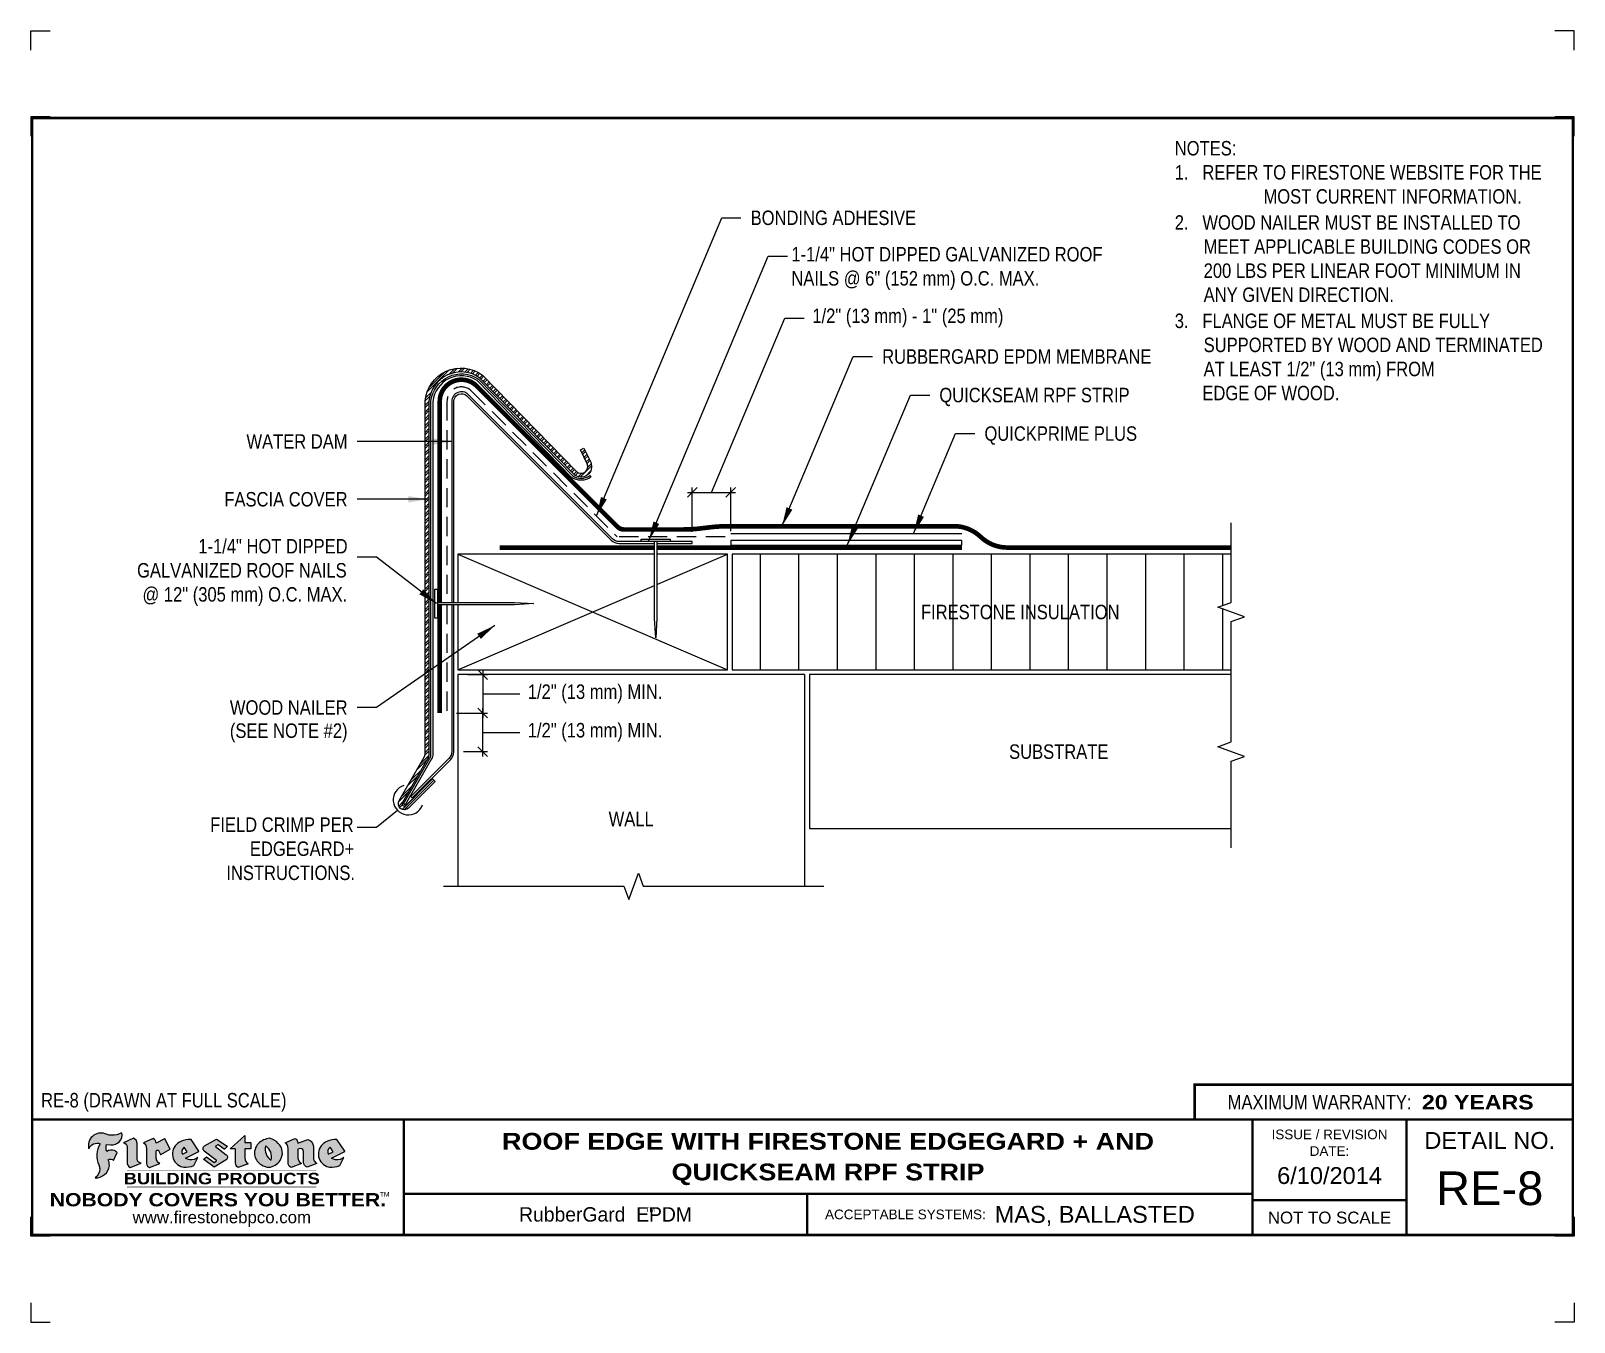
# Model space of a CAD drawing. Header units: inches. Extents: x 165.4 to 185.5, y 38.5 to 55.2.
import ezdxf
from ezdxf.enums import TextEntityAlignment as Align

# ---------------------------------------------------------------- set-up
doc = ezdxf.new("R2010")
doc.units = ezdxf.units.IN
doc.header["$MEASUREMENT"] = 0
doc.linetypes.add('HIDDEN', pattern=[0.375, 0.25, -0.125])
doc.layers.get('0').update_dxf_attribs({"linetype": 'CONTINUOUS'})
doc.layers.get('DEFPOINTS').update_dxf_attribs({"linetype": 'CONTINUOUS'})
for name, color, linetype in [('FSBP-ACCESSORY-FIRESTONE', 7, 'CONTINUOUS'), ('FSBP-ACCESSORY-OTHER', 7, 'CONTINUOUS'), ('FSBP-ADHESIVE', 1, 'HIDDEN'), ('FSBP-ANNO-NOTE', 7, 'CONTINUOUS'), ('FSBP-INSULATION', 7, 'CONTINUOUS'), ('FSBP-MEMBRANE', 7, 'CONTINUOUS'), ('FSBP-SUBSTRATE-GENERIC', 9, 'CONTINUOUS'), ('FSBP-TTLB', 7, 'CONTINUOUS'), ('FSBP-TTLB-BORDER', 7, 'CONTINUOUS'), ('FSBP-TTLB-TEXT', 7, 'CONTINUOUS'), ('FSBP-WALL-CURB', 9, 'CONTINUOUS'), ('FSBP-WOOD', 7, 'CONTINUOUS')]:
    doc.layers.add(name, color=color, linetype=linetype)
doc.styles.add('FSBP_ARIAL', font='arial.ttf')
doc.styles.add('FSBP_ARIAL_BOLD', font='')
doc.styles.add('FSBP_ARIAL_NAR', font='ARIALN.TTF')
doc.styles.add('FSBP_BANKGOTHIC', font='bgothm.ttf')
doc.styles.get('FSBP_ARIAL_BOLD').set_extended_font_data('Arial Black')
doc.linetypes.add('ZIGZAG', pattern='A,0.0001,-0.2,[131,ltypeshp.shx,S=0.2,R=0,X=-0.2,Y=0],-0.4,[131,ltypeshp.shx,S=0.2,R=180,X=0.2,Y=0],-0.2', length=0.8001)
doc.dimstyles.new('FSBP-DIM', dxfattribs={"dimtxt": 0.1875, "dimasz": 0.125, "dimexe": 0.0625, "dimexo": 0.125, "dimgap": 0.125, "dimtad": 0, "dimdec": 0, "dimzin": 1, "dimdsep": 46, "dimlunit": 4, "dimtxsty": 'FSBP_ARIAL_NAR', "dimblk": 'OBLIQUE', "dimcen": 0.09375, "dimdle": 0.0625, "dimclrd": 256, "dimclre": 256, "dimclrt": 256, "dimadec": 0, "dimazin": 0, "dimtfac": 1, "dimtdec": 0, "dimtmove": 1, "dimatfit": 3, "dimfxl": 1, "dimtolj": 1, "dimtzin": 0, "dimlwd": -1, "dimlwe": -1, "dimarcsym": 0})
doc.dimstyles.new('FSBP-LEADER', dxfattribs={"dimtxt": 0.1875, "dimasz": 0.25, "dimexe": 0.0625, "dimexo": 0.125, "dimgap": 0.125, "dimtad": 0, "dimtih": 1, "dimtoh": 1, "dimdec": 4, "dimzin": 0, "dimdsep": 46, "dimlunit": 4, "dimtxsty": 'FSBP_ARIAL_NAR', "dimcen": 0.09375, "dimclrd": 256, "dimclre": 256, "dimclrt": 256, "dimadec": 0, "dimazin": 0, "dimtfac": 1, "dimtdec": 4, "dimtofl": 0, "dimtmove": 0, "dimatfit": 3, "dimfxl": 1, "dimtolj": 1, "dimtzin": 0, "dimlwd": -1, "dimlwe": -1, "dimarcsym": 0})

# ---------------------------------------------------------------- blocks, each defined once
blk = doc.blocks.new('_OBLIQUE')
at = {"color": 0, "linetype": 'ByBlock'}
blk.add_line((-0.5, -0.5), (0.5, 0.5), dxfattribs=at)
blk = doc.blocks.new('*D4')
at = {"layer": 'DEFPOINTS', "color": 0, "transparency": 16777216}
for p in [(170.9889534176672, 46.85573782198573), (170.8483284176671, 46.35573782198571), (171.3131752794738, 46.35573782198571)]:
    blk.add_point(p, dxfattribs=at)
at = {"layer": 'FSBP-ANNO-NOTE', "transparency": 16777216}
for p, q in [((171.3131752794738, 46.91823782198573), (171.3131752794738, 46.29323782198571)), ((171.1139534176672, 46.85573782198573), (171.3756752794738, 46.85573782198573)), ((171.3131752794738, 46.60573782198572), (171.5425544467577, 46.6057378219857)), ((171.5425544467577, 46.6057378219857), (171.7925544467577, 46.6057378219857)), ((170.9733284176671, 46.35573782198571), (171.3756752794738, 46.35573782198571))]:
    blk.add_line(p, q, dxfattribs=at)
at = {"layer": 'FSBP-ANNO-NOTE', "transparency": 16777216, "xscale": 0.125, "yscale": 0.125, "zscale": 0.125}
for p, rotation in [((171.3131752794738, 46.85573782198573), 90), ((171.3131752794738, 46.35573782198571), 270)]:
    blk.add_blockref('_OBLIQUE', p, dxfattribs=dict(at, rotation=rotation))
at = {"layer": 'FSBP-ANNO-NOTE', "transparency": 16777216, "insert": (172.7704492284767, 46.60573782198573), "char_height": 0.1875, "attachment_point": 5, "style": 'FSBP_ARIAL_NAR'}
blk.add_mtext('\\A1;1/2" (13 mm) MIN.', dxfattribs=at)
blk = doc.blocks.new('FSBP_HOT-DIPPED-NAIL')
at = {"layer": 'FSBP-ACCESSORY-OTHER'}
blk.add_lwpolyline([(0, 0.1875), (0, -0.1875), (-0.03125, -0.1875), (-0.03125000000005684, 0.1875)], close=True, dxfattribs=at)
blk.add_lwpolyline([(0, 0.015625), (1, 0.015625), (1.25, 0), (1, -0.015625), (0, -0.015625)], dxfattribs=at)
blk = doc.blocks.new('TTLB-EPDM_2')
at = {"layer": 'FSBP-TTLB-TEXT'}
h = blk.add_hatch(color=1, dxfattribs=at)
edge = h.paths.add_edge_path()
edge.add_arc((1.037309769669573, -0.1982514792917306), 0.1319107607348553, 264.0410451462098, 370.3106169565175)
edge.add_arc((1.027551646585694, 0.1214293576525799), 0.3273056962876235, 270.05058356628535, 295.23459397187514, ccw=False)
edge.add_arc((1.022801957313345, -0.06680179986895154), 0.1391656561713503, 249.3281275763668, 272.0749124149863, ccw=False)
edge.add_line((0.9736743133014443, -0.1970076156048179), (0.9474927838574558, -0.1852745150568325))
edge.add_arc((0.8939498971398288, -0.3394262635682071), 0.1631857907024099, 70.84590087378872, 194.3325259843273)
edge.add_arc((0.8444260109029493, -0.4259936440910768), 0.1179914261095279, 70.96950098067128, 156.9641407594482, ccw=False)
edge.add_arc((1.153141409296894, -0.4684497516079468), 0.3110405457095052, 150.3231137483159, 203.2084295854517)
edge.add_arc((0.7562495500622943, -0.6412608153899899), 0.1218587156617311, 0.8849157075190988, 24.34668939894999, ccw=False)
edge.add_arc((0.7493781665697374, -0.6475258110744375), 0.1289731377238325, -58.36655102076742, 3.6216782311386737, ccw=False)
edge.add_arc((0.8256699029544474, -0.5792158350996106), 0.1783301886510354, 267.2205474105585, 354.1381621173521)
edge.add_arc((0.7903121048625305, -0.6011409294291745), 0.212787892960859, 0.9996158580669322, 21.00503380861244)
edge.add_arc((1.01880712263941, -0.5666691048185161), 0.05136395668415847, 40.82117713173261, 125.52727787225791, ccw=False)
edge.add_line((1.057676976260041, -0.5330924682126437), (1.102776947655911, -0.4308018311949837))
edge.add_arc((1.040858222524664, -0.4699705673995949), 0.07326744446031509, 32.31675181867256, 66.31481236598174)
edge.add_arc((1.032262518825329, -0.5063316993097662), 0.1102246948011782, 69.8179132332389, 125.254734720681)
edge.add_arc((1.127708877207287, -0.368959353531244), 0.1659710644737306, 164.1569669952081, 196.5811013160487, ccw=False)
edge.add_line((0.9680425188342383, -0.3236487780942383), (1.023615334387159, -0.3294494641845773))
h = blk.add_hatch(color=1, dxfattribs=at)
edge = h.paths.add_edge_path()
edge.add_line((1.275239419159561, -0.6223407783464694), (1.415345367376062, -0.5660418822574371))
edge.add_arc((1.421019305783958, -0.5090099247487757), 0.05731350411836949, 181.9717871001989, 264.31851000495806, ccw=False)
edge.add_line((1.363739737527226, -0.5109819325197265), (1.363412352251203, -0.3102363679013962))
edge.add_arc((1.294263659668751, -0.3103491388303989), 0.06914878453844908, 0.0934405599591014, 72.42834396969012)
edge.add_line((1.315139561173908, -0.2444268274366692), (1.186839444240604, -0.3024209471341379))
edge.add_arc((1.175246268095289, -0.3585110609420917), 0.05727567197445628, -0.017399788185912257, 78.322067691347, ccw=False)
edge.add_line((1.232521937428658, -0.3585284546236807), (1.232574268422297, -0.555126496687123))
edge.add_arc((1.305699496415486, -0.5558575689677219), 0.07312888236350451, 179.4272023230205, 245.3845503102953)
h = blk.add_hatch(color=1, dxfattribs=at)
edge = h.paths.add_edge_path()
edge.add_line((1.792026821926584, -0.3839679064720229), (1.722158956877934, -0.2518542302253621))
edge.add_arc((1.720119655279638, -0.2529327078887852), 0.002306916790721817, 27.87197133405656, 117.3766794470751)
edge.add_line((1.719058846382097, -0.250884159729182), (1.610638460368705, -0.3070279753467702))
edge.add_arc((1.547088841662962, -0.3061026658494403), 0.06355635479880145, 359.165808011073, 425.8793658831422)
edge.add_line((1.573061729235633, -0.2480956029480268), (1.446879247402876, -0.3051325108639702))
edge.add_arc((1.407812067100189, -0.370357133046621), 0.07602957263902092, -3.441403975725109, 59.07992244284969, ccw=False)
edge.add_line((1.483704536400296, -0.3749210150788969), (1.483704536400296, -0.5723838140635706))
edge.add_arc((1.54053746518044, -0.568254406115083), 0.05698275005415228, 184.1557352478595, 255.3066498366543)
edge.add_line((1.526084036778343, -0.6233736605654059), (1.657291340682093, -0.570650514527486))
edge.add_arc((1.688298576827198, -0.5021390388423987), 0.0752015358480571, 207.5160880841914, 245.649226723163, ccw=False)
edge.add_arc((1.721050197024907, -0.4914488168456328), 0.1093332836229113, 179.4823365255141, 204.5537900001094, ccw=False)
edge.add_line((1.611721375809452, -0.4904610114968335), (1.611721375809452, -0.4126404716788983))
edge.add_arc((1.628589765097195, -0.414159299036043), 0.01693662875851176, 28.356188110622725, 174.8549701683585, ccw=False)
edge.add_arc((1.627340435522395, -0.4197189881350504), 0.02111886817708033, 22.216893572439517, 40.10213956426492, ccw=False)
edge.add_line((1.646891420738257, -0.4117336534413738), (1.666638796144639, -0.4549750258192233))
edge.add_arc((1.668737246926742, -0.4540167099035481), 0.002306916790685496, 204.545128184284, 299.6323508190091)
edge.add_line((1.669877862091766, -0.4560219186518992), (1.791128135493295, -0.3870515928837648))
edge.add_line((1.791128135493295, -0.3870515928837648), (1.792026821926584, -0.3839679064720229))
h = blk.add_hatch(color=1, dxfattribs=at)
h.paths.add_polyline_path([(2.063388732080512, -0.2583237030618903, 0.02524281661523788), (2.025024361750752, -0.2610532129309178, 0.1213611957758757), (1.901773912052249, -0.3008158885520373, 0.6151668103976068), (1.93274136141747, -0.6099060679591872, 0.05306812109568645), (1.967936229862175, -0.617865745600497, 0.1150932231766138), (2.099126721549737, -0.5994933789882708), (2.151195569562105, -0.4944891916583316, -0.08755405562188731), (2.104230609512001, -0.5187113292177372, -0.265591761123442), (1.992692314386659, -0.5010701623316862), (2.165347897647223, -0.4141184325909109, 0.4518949533370738), (2.166222728871162, -0.4107679608846269)])
h.paths.add_polyline_path([(2.014217313945437, -0.4188965037300676), (1.951113654018855, -0.4515330109460507, -0.3720533890450154), (1.973177450672722, -0.3607130665457561)], flags=16)
h = blk.add_hatch(color=1, dxfattribs=at)
edge = h.paths.add_edge_path()
edge.add_arc((2.260407392426802, -0.3775796671688782), 0.04152450223225729, 123.20805433950699, 232.2027298779723, ccw=False)
edge.add_line((2.237665217914071, -0.3428366421988329), (2.393535971665983, -0.2540943745380986))
edge.add_arc((2.394677353533142, -0.2560991469722482), 0.002306916790741334, 55.64644466176611, 119.65426054492559, ccw=False)
edge.add_line((2.395979141996861, -0.2541946229174954), (2.531809646140459, -0.3470380726374032))
edge.add_arc((2.530468902927946, -0.3489153772789875), 0.002306916790700397, -42.731101238422525, 54.4661353739603, ccw=False)
edge.add_line((2.532163440279987, -0.3504807552658491), (2.498457913851155, -0.3869673252714421))
edge.add_arc((2.496763376499139, -0.3854019472845934), 0.002306916790672934, 233.7527076894875, 317.26889876138785, ccw=False)
edge.add_line((2.495399362263356, -0.38726241234572), (2.413849913492982, -0.3274738082119626))
edge.add_arc((2.412485899257181, -0.3293342732731342), 0.002306916790720064, 53.75270768979358, 124.4135619297835)
edge.add_line((2.41118211687575, -0.3274311136421062), (2.382933981293377, -0.346782838468144))
edge.add_arc((2.38423776367478, -0.3486859980991606), 0.002306916790694898, 124.4135619293799, 231.8459020253626)
edge.add_line((2.382812599816248, -0.3505000469010184), (2.519899969301207, -0.4581994452042721))
edge.add_arc((2.494247019847682, -0.4908523236374461), 0.04152450223225742, -55.21225898295222, 51.84590202520428, ccw=False)
edge.add_line((2.517938320565804, -0.5249552055672808), (2.364434947484597, -0.6179520922513717))
edge.add_arc((2.36323960192349, -0.6159790200102006), 0.002306916790726996, 233.2955624372927, 301.20872157023314, ccw=False)
edge.add_line((2.361860787187538, -0.6178285429225383), (2.231266621301074, -0.5204709167214361))
edge.add_arc((2.232647938930649, -0.5186232623475259), 0.002306916790697672, 135.5134179846393, 233.21798691998708, ccw=False)
edge.add_line((2.231002150870836, -0.5170067083764565), (2.262839375599356, -0.4845937328397696))
edge.add_arc((2.264485163659225, -0.4862102868108537), 0.002306916790748497, 53.0352839999411, 135.513417985369, ccw=False)
edge.add_line((2.265872365996302, -0.4843670465239001), (2.361834678328762, -0.5565872257804898))
edge.add_arc((2.363221880665761, -0.5547439854936304), 0.002306916790627066, 233.0352840000685, 302.2362632414394)
edge.add_line((2.36445241715569, -0.5566953042850713), (2.39428499383348, -0.5378823484768844))
edge.add_arc((2.393054457343549, -0.5359310296853765), 0.002306916790685166, 302.2362632406177, 412.2027298768422)
edge.add_line((2.394468296066179, -0.5341081404551886), (2.234958295420142, -0.4103916733127022))
h = blk.add_hatch(color=1, dxfattribs=at)
edge = h.paths.add_edge_path()
edge.add_line((2.763460561272041, -0.2072496393923444), (2.763460561272041, -0.2969520779963801))
edge.add_arc((2.765767478062699, -0.2969520779963943), 0.00230691679065842, 179.9999999996471, 269.9999999996471)
edge.add_line((2.765767478062685, -0.2992589947870528), (2.835417693520355, -0.2992589947870528))
edge.add_arc((2.835417693520355, -0.3015659115777538), 0.002306916790701052, 0, 90, ccw=False)
edge.add_line((2.837724610311056, -0.3015659115777538), (2.837724610311056, -0.3790761307453892))
edge.add_arc((2.83541769352037, -0.3790761307453749), 0.002306916790686842, 269.99999999964706, 359.99999999964706, ccw=False)
edge.add_line((2.835417693520355, -0.3813830475360618), (2.765767478062685, -0.3813830475360618))
edge.add_arc((2.765767478062699, -0.3836899643267202), 0.00230691679065842, 90.00000000035294, 180.0000000003529)
edge.add_line((2.763460561272041, -0.3836899643267344), (2.763460561272041, -0.5033995910642801))
edge.add_arc((2.836735953378943, -0.5071368822038516), 0.07337063740681413, 177.0802527808789, 245.3249543133826)
edge.add_line((2.806105814540615, -0.5738080530967267), (2.674529557384915, -0.6226036013049594))
edge.add_arc((2.708610405062069, -0.564298408791804), 0.06753517344606039, 177.0345319916277, 239.6926428024901, ccw=False)
edge.add_line((2.641165668230087, -0.560804539009709), (2.641165668230087, -0.3836899643267344))
edge.add_arc((2.638858751439429, -0.3836899643267202), 0.00230691679065842, 359.9999999996471, 449.999999999647)
edge.add_line((2.638858751439443, -0.3813830475360618), (2.572857950769389, -0.3813830475360618))
edge.add_line((2.572857950769389, -0.3813830475360618), (2.763460561272041, -0.2072496393923444))
h = blk.add_hatch(color=1, dxfattribs=at)
edge = h.paths.add_edge_path(flags=16)
edge.add_arc((2.940363509127394, -0.4847985213681437), 0.1684614578629418, 344.5558804047865, 417.0140046669545)
edge.add_arc((3.194458079644619, -0.3883534532477785), 0.1684614578629414, 164.5558804047864, 237.0140046669546)
edge = h.paths.add_edge_path()
edge.add_arc((3.069375116502199, -0.4399344555144872), 0.1828726885096673, 136.0914512150047, 191.213418978326)
edge.add_arc((3.064939550433406, -0.4318234379590333), 0.1803148804748503, 194.0167254156723, 240.6663730831859)
edge.add_arc((3.098047041778981, -0.3845058757092554), 0.2378525180183701, 239.2975390661776, 264.2889872773176)
edge.add_arc((3.04884478212623, -0.4190232383793012), 0.203760689247156, 277.1986764832036, 326.503572961274)
edge.add_arc((3.077739326803546, -0.4341046616465112), 0.171374865791709, 325.3768876809902, 406.3828327799087)
edge.add_arc((3.011839488065919, -0.4896144380417797), 0.2571945645850002, 44.28462553519766, 73.82901434867304)
edge.add_arc((3.117152499586992, -0.4983433120546693), 0.2579560664039132, 97.50292863483666, 134.1039137579027)
h = blk.add_hatch(color=1, dxfattribs=at)
edge = h.paths.add_edge_path()
edge.add_line((3.322690228557462, -0.5721896537377091), (3.322690228557462, -0.3749210150788969))
edge.add_arc((3.246797759257384, -0.3703571330465745), 0.076029572638996, 356.5585960242387, 419.0799224428129)
edge.add_line((3.285864939560099, -0.3051325108639702), (3.412047421392799, -0.2480956029480268))
edge.add_arc((3.386074533820159, -0.3061026658494941), 0.06355635479883807, 0.3962622833877276, 65.87936588318718, ccw=False)
edge.add_line((3.449629368605429, -0.3056631084210863), (3.580526418688805, -0.2593848434574539))
edge.add_arc((3.555744121700958, -0.3530904070730321), 0.09692726601172152, 2.366977007666776, 75.18615851992018, ccw=False)
edge.add_line((3.652588689330287, -0.3490873311063041), (3.652588689330287, -0.4883770011386872))
edge.add_arc((3.761877549389556, -0.4914934052703811), 0.1093332836229047, 178.3666365323574, 204.5537900000422)
edge.add_arc((3.729125929191727, -0.5021836272670953), 0.07520153584796169, 207.5160880841711, 245.2240541443093)
edge.add_line((3.697611150971852, -0.5704631245385627), (3.572585913552643, -0.6207021253773775))
edge.add_arc((3.59534718600759, -0.5526356419907701), 0.07177131519198746, 180.3328587115751, 251.51018566665869, ccw=False)
edge.add_line((3.523577081955409, -0.5530525936986663), (3.523577081955409, -0.4153032515383615))
edge.add_arc((3.486319529276879, -0.4148773504126441), 0.0372599868942854, 359.3450650296066, 449.0500281941028)
edge.add_arc((3.482769874121713, -0.4419622099033496), 0.06447454900600783, 86.29402372314017, 119.8211331593848)
edge.add_line((3.450707067966732, -0.3860252459975726), (3.450707067966732, -0.4904610114968335))
edge.add_arc((3.560035889182251, -0.491448816845647), 0.1093332836229751, 179.4823365255069, 204.5537900001023)
edge.add_arc((3.527284268984408, -0.5021390388424952), 0.07520153584796385, 207.5160880841699, 245.6492267231416)
edge.add_line((3.496277032839316, -0.570650514527486), (3.365069728935509, -0.6233736605654059))
edge.add_arc((3.37950248606194, -0.5682868177318081), 0.05694615642555727, 183.9298782390169, 255.318496325343, ccw=False)
h = blk.add_hatch(color=1, dxfattribs=at)
h.paths.add_polyline_path([(3.957695472291277, -0.2583237030618903, 0.02524281661523822), (3.919331101961575, -0.2610532129309178, 0.1085638477195505), (3.807890832595604, -0.2939221658134414, 0.6425897848490651), (3.827048101628293, -0.6099060679591872, 0.05306812109569052), (3.862242970072884, -0.617865745600497, 0.1150932231766133), (3.993433461760503, -0.5994933789882708), (4.045502309772871, -0.4944891916583316, -0.08755405562189084), (3.998537349722767, -0.5187113292177372, -0.2655917611234366), (3.886999054597368, -0.5010701623316862), (4.059654637857989, -0.4141184325909109, 0.4518949533370731), (4.060529469081928, -0.4107679608846269)])
h.paths.add_polyline_path([(3.90852405415626, -0.4188965037300676), (3.845420394229677, -0.4515330109460507, -0.3720533890450147), (3.867484190883488, -0.3607130665457561)], flags=16)
at = {"layer": 'DEFPOINTS', "linetype": 'Continuous', "ltscale": 1.75}
for points in [[(-0.015625, 13.88083333333333), (-0.015625, 14.13083333333333), (0.234375, 14.13083333333333)], [(20.01562500000003, 13.88083333333333), (20.01562500000003, 14.13083333333333), (19.76562500000003, 14.13083333333333)], [(-0.015625, -2.380833333333342), (-0.015625, -2.630833333333342), (0.234375, -2.630833333333342)], [(20.01562500000003, -2.380833333333342), (20.01562500000003, -2.630833333333342), (19.76562500000003, -2.630833333333342)]]:
    blk.add_lwpolyline(points, dxfattribs=at)
at = {"layer": 'DEFPOINTS', "color": 1}
for points in [[(0.234375, 13.015625), (-0.015625, 13.015625), (-0.015625, 12.765625)], [(20.015625, 12.765625), (20.015625, 13.015625), (19.765625, 13.015625)], [(0.234375, -1.515625), (-0.015625, -1.515625), (-0.015625, -1.265625)], [(20.015625, -1.265625), (20.015625, -1.515625), (19.765625, -1.515625)]]:
    blk.add_lwpolyline(points, dxfattribs=at)
at = {"layer": 'FSBP-TTLB', "const_width": 0.03125}
blk.add_lwpolyline([(15.09028770518938, 0), (20, 0), (20, 0.4512598240669945), (15.09028770518938, 0.4512598240669945)], close=True, dxfattribs=at)
for points in [[(0, 0), (0, -1.5), (20, -1.5), (20, 0), (0, 0)], [(4.825208527206769, 0), (4.825208527206769, -0.9643749050531198)], [(15.84028770518938, 0), (15.84028770518938, -0.9643749050531198)], [(17.84110496735593, 0), (17.84110496735593, -1.5)], [(20, 0), (20, -1.5)], [(4.825208527206769, -0.9643749050531198), (15.84028770518938, -0.9643749050531198)], [(4.825208527206769, -0.9643749050531198), (4.825208527206769, -1.5)], [(15.84028770518938, -0.9643749050531198), (15.84028770518938, -1.5)], [(15.84028770518938, -1.048740175933006), (17.84110496735593, -1.048740175933006)]]:
    blk.add_lwpolyline(points, dxfattribs=at)
at = {"layer": 'FSBP-TTLB-BORDER', "const_width": 0.03125}
blk.add_lwpolyline([(20, 0), (20, 13), (0, 13), (0, 0)], dxfattribs=at)
at = {"layer": 'FSBP-TTLB-TEXT', "color": 1}
blk.add_line((0.7358432058323388, -0.379822754145593), (0.7358432058323388, -0.379822754145593), dxfattribs=at)
for points in [[(1.023615323725323, -0.3294494630716969, 0.5000510906601082), (1.167090420776901, -0.1746414942047778, -0.1103304102359608), (1.027840608309816, -0.2058762110801382, -0.09957876667165425), (0.9736743133014443, -0.1970076156048179), (0.9474927838574558, -0.1852745150568325, 0.5978159689075124), (0.7358432058323388, -0.379822754145593, -0.3938834584182213), (0.8828996422548698, -0.3144510229727047, 0.2349406564350952), (0.86727108227484, -0.5910237178633082, -0.1027304183841549), (0.8780937320133262, -0.6393788197974146, -0.2772692352614086), (0.8170223912655956, -0.7573362346216896, 0.3985429150902959), (1.003067614090241, -0.5974286950643517, 0.0875124847930418), (0.9889600163401155, -0.5248671157293501, -0.3874031597924062), (1.057676976260041, -0.5330924682126437), (1.102776947655911, -0.4308018311949837, 0.1494423498871741), (1.07029056398062, -0.4028746979725923, 0.2467195073738216), (0.9686394281704906, -0.4163228904100862, -0.1424285161541127), (0.9680425188342383, -0.3236487780942383), (1.023615334387159, -0.3294494641845773)], [(2.166222728871162, -0.4107679608846269), (2.063388732080512, -0.2583237030618903, 0.02524281661523788), (2.025024361750752, -0.2610532129309178, 0.1085638477195265), (1.913584092384895, -0.2939221658134414, 0.6425897848491228), (1.93274136141747, -0.6099060679591872, 0.05306812109568648), (1.967936229862175, -0.617865745600497, 0.1150932231766137), (2.099126721549737, -0.5994933789882708), (2.151195569562105, -0.4944891916583316, -0.0875540556218873), (2.104230609512001, -0.5187113292177372, -0.2655917611234418), (1.992692314386659, -0.5010701623316862), (2.165347897647223, -0.4141184325909109)], [(2.763460561272041, -0.2072496393923444), (2.763460561272041, -0.2969520779963801, 0.4142135623730958), (2.765767478062685, -0.2992589947870528), (2.835417693520355, -0.2992589947870528, -0.414213562373095), (2.837724610311056, -0.3015659115777538), (2.837724610311056, -0.3790761307453892, -0.4142135623730938), (2.835417693520355, -0.3813830475360618), (2.765767478062685, -0.3813830475360618, 0.4142135623730958), (2.763460561272041, -0.3836899643267344), (2.763460561272041, -0.5033995910642801, 0.3068985753588853), (2.806105814540615, -0.5738080530967267), (2.674529557384915, -0.6226036013049594, -0.2804194150632976), (2.641165668230087, -0.560804539009709), (2.641165668230087, -0.3836899643267344, 0.414213562373095), (2.638858751439443, -0.3813830475360618), (2.572857950769389, -0.3813830475360618), (2.763460561272041, -0.2072496393923444)], [(4.060529469081928, -0.4107679608846269), (3.957695472291277, -0.2583237030618903, 0.02524281661523788), (3.919331101961575, -0.2610532129309178, 0.1085638477195265), (3.807890832595604, -0.2939221658134414, 0.6425897848491228), (3.827048101628293, -0.6099060679591872, 0.05306812109568648), (3.862242970072884, -0.617865745600497, 0.1150932231766137), (3.993433461760503, -0.5994933789882708), (4.045502309772871, -0.4944891916583316, -0.0875540556218873), (3.998537349722767, -0.5187113292177372, -0.2655917611234418), (3.886999054597368, -0.5010701623316862), (4.059654637857989, -0.4141184325909109)], [(4.059654637857989, -0.4141184325909109, 0.4518949533370731), (4.060529469081928, -0.4107679608846269, 0.4518949533370731)]]:
    blk.add_lwpolyline(points, format="xyb", dxfattribs=at)
for points in [[(1.275239419159561, -0.6223407783464694), (1.415345367376062, -0.5660418822574371, -0.3756100036733062), (1.363739737527226, -0.5109819325197265), (1.363412352251203, -0.3102363679013962, 0.3265360292958048), (1.315139561173908, -0.2444268274366692), (1.186839444240604, -0.3024209471341379, -0.3557863980845349), (1.232521937428658, -0.3585284546236807), (1.232574268422297, -0.555126496687123, 0.2960110723418457)], [(1.792026821926584, -0.3839679064720229), (1.722158956877934, -0.2518542302253621, 0.4116839150163434), (1.719058846382097, -0.250884159729182), (1.610638460368705, -0.3070279753467702, 0.2996033003794034), (1.573061729235633, -0.2480956029480268), (1.446879247402876, -0.3051325108639702, -0.2797757560995365), (1.483704536400296, -0.3749210150788969), (1.483704536400296, -0.5723838140635706, 0.320828638474519), (1.526084036778343, -0.6233736605654059), (1.657291340682093, -0.570650514527486, -0.1679398621276611), (1.621603752698661, -0.5368819723450571, -0.1098333365370753), (1.611721375809452, -0.4904610114968335), (1.611721375809452, -0.4126404716788983, -0.743334502655012), (1.64349420176768, -0.4061152228778298, -0.07819791644735608), (1.646891420738257, -0.4117336534413738), (1.666638796144639, -0.4549750258192233, 0.4404648714563479), (1.669877862091766, -0.4560219186518992), (1.791128135493295, -0.3870515928837648)], [(1.951113654018855, -0.4515330109460507), (2.014217313945437, -0.4188965037300676), (1.973177450672722, -0.3607130665457561, 0.3720533890450154)], [(2.234958295420142, -0.4103916733127022, -0.5150044486718882), (2.237665217914071, -0.3428366421988329), (2.393535971665983, -0.2540943745380986, -0.2867822934100265), (2.395979141996861, -0.2541946229174954), (2.531809646140459, -0.3470380726374032, -0.4515027974650387), (2.532163440279987, -0.3504807552658491), (2.498457913851155, -0.3869673252714421, -0.3814439164929681), (2.495399362263356, -0.38726241234572), (2.413849913492982, -0.3274738082119626, 0.3184718635035665), (2.41118211687575, -0.3274311136421062), (2.382933981293377, -0.346782838468144, 0.5064094529656681), (2.382812599816248, -0.3505000469010184), (2.519899969301207, -0.4581994452042721, -0.5043597839115849), (2.517938320565804, -0.5249552055672808), (2.364434947484597, -0.6179520922513717, -0.3053163970316367), (2.361860787187538, -0.6178285429225383), (2.231266621301074, -0.5204709167214361, -0.4541703869768119), (2.231002150870836, -0.5170067083764565), (2.262839375599356, -0.4845937328397696, -0.3762644290664977), (2.265872365996302, -0.4843670465239001), (2.361834678328762, -0.5565872257804898, 0.3114700032088108), (2.36445241715569, -0.5566953042850713), (2.39428499383348, -0.5378823484768844, 0.520381097387146), (2.394468296066179, -0.5341081404551886)], [(2.937624918725987, -0.3131105398334029, 0.2452625673097023), (2.889993533867141, -0.4754966266250307, 0.2064059665179019), (2.976604338974084, -0.5890186876871866, 0.1094800500670344), (3.074378098474654, -0.6211778035979165, 0.2185147641853038), (3.218764944843201, -0.5314757029352819, 0.3689489483072479), (3.195959963110113, -0.3100352223135445, 0.1296305888694145), (3.0834694040758, -0.242595816912754, 0.1610736375384317)], [(3.10274193015772, -0.5296595419651595, 0.3271311138286319), (3.032079658614293, -0.3434924326507627, 0.3271311138286322)], [(3.322690228557462, -0.5721896537377091), (3.322690228557462, -0.3749210150788969, 0.2797757560995341), (3.285864939560099, -0.3051325108639702), (3.412047421392799, -0.2480956029480268, -0.2937618496109166), (3.449629368605429, -0.3056631084210863), (3.580526418688805, -0.2593848434574539, -0.3288760160581939), (3.652588689330287, -0.3490873311063041), (3.652588689330287, -0.4883770011386872, 0.114762897203527), (3.662431105063263, -0.536926560769686, 0.166032965990522), (3.697611150971852, -0.5704631245385627), (3.572585913552643, -0.6207021253773775, -0.3209557512194564), (3.523577081955409, -0.5530525936986663), (3.523577081955409, -0.4153032515383615, 0.4127061514896111), (3.48693727661589, -0.3776224848030694, 0.1473421876160361), (3.450707067966732, -0.3860252459975726), (3.450707067966732, -0.4904610114968335, 0.1098333365370753), (3.460589444855941, -0.5368819723450855, 0.1679398621276611), (3.496277032839316, -0.570650514527486), (3.365069728935509, -0.6233736605654059, -0.3219729545308964), (3.322690228557462, -0.5721896537377091, 29.1476284739)], [(3.845420394229677, -0.4515330109460507), (3.90852405415626, -0.4188965037300676), (3.867484190883488, -0.3607130665457561, 0.3720533890450154)]]:
    blk.add_lwpolyline(points, format="xyb", close=True, dxfattribs=at)
at = {"layer": 'FSBP-TTLB-TEXT'}
for points, const_width in [([(1.233926579809207, -0.6584455781731435), (3.691229482685259, -0.6584455781731577)], 0.0078125), ([(1.233926579809207, -0.8761560960495984), (3.691229482685259, -0.8761560960495842)], 0.0078125), ([(10.06152282927678, -0.9643749050531198), (10.06152282927678, -1.5)], 0.03125)]:
    blk.add_lwpolyline(points, dxfattribs=dict(at, const_width=const_width))
at = {"layer": 'FSBP-TTLB-TEXT', "color": 1}
for centre, start, end in [((1.789987520328282, -0.3850463841354355), 299.6323508193319, 27.87197133380463), ((2.164310260790558, -0.412058050385383), 296.7304547840455, 34.00233684987403)]:
    blk.add_arc(centre, 0.00230691679068068, start, end, dxfattribs=at)
at = {"layer": 'FSBP-TTLB-TEXT', "style": 'FSBP_ARIAL_NAR'}
blk.add_text('MAXIMUM WARRANTY:', height=0.1875, dxfattribs=at).set_placement((17.90516569312837, 0.2256299120335257), align=Align.MIDDLE_RIGHT)
at = {"layer": 'FSBP-TTLB-TEXT'}
for s, height, style, p in [('ISSUE / REVISION', 0.125, 'FSBP_ARIAL', (16.84069633627263, -0.1938496373466023)), ('DETAIL NO.', 0.21875, 'FSBP_ARIAL', (18.92055248367797, -0.2724398367368792)), ('DATE:', 0.125, 'FSBP_ARIAL', (16.84069633627263, -0.409973105348854)), ('www.firestonebpco.com', 0.15625, 'FSBP_ARIAL', (2.462578031247233, -1.268657306740124)), ('RubberGard  EPDM', 0.1875, 'FSBP_BANKGOTHIC', (7.443365678241776, -1.23218745252656)), ('TM', 0.0625, 'FSBP_BANKGOTHIC', (8.023397742165457, -1.169706269210366)), ('NOT TO SCALE', 0.15625, 'FSBP_ARIAL', (16.84069633627263, -1.274370087966503))]:
    blk.add_text(s, height=height, dxfattribs=dict(at, style=style)).set_placement(p, align=Align.MIDDLE_CENTER)
at = {"layer": 'FSBP-TTLB-TEXT', "lineweight": 18, "style": 'FSBP_ARIAL_BOLD'}
blk.add_text('BUILDING PRODUCTS', height=0.1484375, dxfattribs=at).set_placement((2.462578031247233, -0.7673008371113639), align=Align.MIDDLE_CENTER)
at = {"layer": 'FSBP-TTLB-TEXT', "color": 1}
for s, height, style, p in [('NOBODY COVERS YOU BETTER.', 0.171875, 'FSBP_ARIAL_BOLD', (2.412604263603384, -1.041650450587369)), ('TM', 0.0625, 'FSBP_BANKGOTHIC', (4.576671173373001, -0.9725745042934193))]:
    blk.add_text(s, height=height, dxfattribs=dict(at, style=style)).set_placement(p, align=Align.MIDDLE_CENTER)
at = {"layer": 'FSBP-TTLB-TEXT', "style": 'FSBP_ARIAL'}
blk.add_text('ACCEPTABLE SYSTEMS:', height=0.125, dxfattribs=at).set_placement((10.29281281591562, -1.23218745252656), align=Align.MIDDLE_LEFT)
at = {"layer": 'FSBP-TTLB-TEXT'}
for tag, height, style, p in [('MAXIMUM_WARRANTY', 0.1875, 'FSBP_ARIAL_BOLD', (18.03987100774941, 0.2240244307510579)), ('ACCPT_SYSTEMS', 0.21875, 'FSBP_ARIAL', (12.49438170418193, -1.23218745252656))]:
    blk.add_attdef(tag, text='', height=height, dxfattribs=dict(at, style=style)).set_placement(p, align=Align.MIDDLE_LEFT)
for tag, height, style, p in [('DETAIL_DESCP_LINE_1', 0.21875, 'FSBP_ARIAL_BOLD', (10.33118450231211, -0.2831249841755152)), ('DETAIL_DESCP_LINE_2', 0.21875, 'FSBP_ARIAL_BOLD', (10.33118450231211, -0.6812499208775904)), ('ISSUE_REV_DATE', 0.21875, 'FSBP_ARIAL', (16.84069633627263, -0.7282559425942452)), ('DETAIL_NUMBER', 0.4375, 'FSBP_ARIAL', (18.91941590748775, -0.8931630692489421))]:
    blk.add_attdef(tag, text='', height=height, dxfattribs=dict(at, style=style)).set_placement(p, align=Align.MIDDLE_CENTER)
blk = doc.blocks.new('*D6')
at = {"layer": 'DEFPOINTS', "color": 0, "transparency": 16777216}
for p in [(174.5321487612268, 49.22014599841759), (174.0321487612268, 48.58269383097425), (174.5321487612268, 48.59456883097425)]:
    blk.add_point(p, dxfattribs=at)
at = {"layer": 'FSBP-ANNO-NOTE', "transparency": 16777216}
for p, q in [((174.2821487612268, 49.22014599841759), (175.2335290611688, 51.48440476108117)), ((175.2335290611688, 51.48440476108117), (175.4835290611688, 51.48440476108117)), ((174.0321487612268, 48.70769383097425), (174.0321487612268, 49.28264599841759)), ((174.5321487612268, 48.71956883097425), (174.5321487612268, 49.28264599841759)), ((173.9696487612268, 49.22014599841759), (174.5946487612268, 49.22014599841759))]:
    blk.add_line(p, q, dxfattribs=at)
at = {"layer": 'FSBP-ANNO-NOTE', "transparency": 16777216, "xscale": 0.125, "yscale": 0.125, "zscale": 0.125, "rotation": 180}
blk.add_blockref('_OBLIQUE', (174.0321487612268, 49.22014599841759), dxfattribs=at)
at = {"layer": 'FSBP-ANNO-NOTE', "transparency": 16777216, "xscale": 0.125, "yscale": 0.125, "zscale": 0.125}
blk.add_blockref('_OBLIQUE', (174.5321487612268, 49.22014599841759), dxfattribs=at)
at = {"layer": 'FSBP-ANNO-NOTE', "transparency": 16777216, "insert": (176.8304765372943, 51.48440476108117), "char_height": 0.1875, "attachment_point": 5, "style": 'FSBP_ARIAL_NAR'}
blk.add_mtext('\\A1;1/2" (13 mm) - 1" (25 mm)', dxfattribs=at)
blk = doc.blocks.new('*D5')
at = {"layer": 'DEFPOINTS', "color": 0, "transparency": 16777216}
for p in [(170.8483284176671, 46.35573782198571), (171.3131752794738, 46.35573782198571), (170.9358284176672, 45.8557378219857)]:
    blk.add_point(p, dxfattribs=at)
at = {"layer": 'FSBP-ANNO-NOTE', "transparency": 16777216}
for p, q in [((170.9733284176671, 46.35573782198571), (171.3756752794738, 46.35573782198571)), ((171.3131752794738, 45.7932378219857), (171.3131752794738, 46.41823782198571)), ((171.3131752794738, 46.10573782198571), (171.5425544467577, 46.10573782198567)), ((171.5425544467577, 46.10573782198567), (171.7925544467577, 46.10573782198567)), ((171.0608284176672, 45.8557378219857), (171.3756752794738, 45.8557378219857))]:
    blk.add_line(p, q, dxfattribs=at)
at = {"layer": 'FSBP-ANNO-NOTE', "transparency": 16777216, "xscale": 0.125, "yscale": 0.125, "zscale": 0.125}
for p, rotation in [((171.3131752794738, 46.35573782198571), 90), ((171.3131752794738, 45.8557378219857), 270)]:
    blk.add_blockref('_OBLIQUE', p, dxfattribs=dict(at, rotation=rotation))
at = {"layer": 'FSBP-ANNO-NOTE', "transparency": 16777216, "insert": (172.7704492284767, 46.1057378219857), "char_height": 0.1875, "attachment_point": 5, "style": 'FSBP_ARIAL_NAR'}
blk.add_mtext('\\A1;1/2" (13 mm) MIN.', dxfattribs=at)

msp = doc.modelspace()

# ---------------------------------------------------------------- hatches: boundary and pattern name
at = {"layer": 'FSBP-ACCESSORY-FIRESTONE'}
h = msp.add_hatch(dxfattribs=at)
h.set_pattern_fill('STEEL', color=256, scale=0.5, style=0)
h.set_pattern_definition([(45, (21.95241385918655, -17.41484959505691), (-0.04419417382415922, 0.04419417382415922), []), (45, (21.95241385918655, -17.38359959505691), (-0.04419417382415922, 0.04419417382415922), [])])
edge = h.paths.add_edge_path()
edge.add_line((170.6597669036847, 45.503205389197), (170.695122242744, 45.46785005013766))
edge.add_line((170.695122242744, 45.46785005013766), (170.3496933240447, 45.12242113143866))
edge.add_arc((170.2953119311294, 45.1796527750077), 0.07894806470728258, 148.1218278136418, 313.5371614941716, ccw=False)
edge.add_line((170.2282713706227, 45.22134642162167), (170.553905322951, 45.78536097172315))
edge.add_arc((170.4889534176669, 45.82286097172324), 0.07500000000026966, 330.0000000000362, 359.9999999999891)
edge.add_line((170.5639534176672, 45.82286097172323), (170.5639534176669, 50.4043856866019))
edge.add_arc((171.0315530335339, 50.36523977854688), 0.4692353384778611, 53.745529414232806, 175.2145438209921, ccw=False)
edge.add_line((171.3090459418499, 50.74363043476177), (172.5298669038473, 49.49144247235583))
edge.add_arc((172.5889401824371, 49.5552828855391), 0.0869784490477751, 227.2210695865242, 384.6181108498501)
edge.add_line((172.6680126801109, 49.59151533936689), (172.5809037777752, 49.77499154739812))
edge.add_line((172.5809037777752, 49.77499154739812), (172.6260716876297, 49.79643589209245))
edge.add_line((172.6260716876297, 49.79643589209245), (172.7133098617325, 49.61268740082755))
edge.add_arc((172.5889401824371, 49.55528288553909), 0.1369784490477609, -133.377844557718, 24.776327335159124, ccw=False)
edge.add_line((172.4948624927761, 49.45572142807903), (171.276218855539, 50.70567612292163))
edge.add_arc((171.0315530335339, 50.36523977854689), 0.419235338477861, 54.29583890887681, 174.9370361704832)
edge.add_line((170.6139534176669, 50.40223747923729), (170.6139534176672, 45.82286097172318))
edge.add_arc((170.4889534176672, 45.82286097172322), 0.125, 329.9999999999587, 359.99999999998374, ccw=False)
edge.add_line((170.5972065931402, 45.76036097172314), (170.2710621240635, 45.19546218067536))
edge.add_arc((170.2953119311294, 45.17965277500772), 0.0289480647072841, 146.8980844047424, 312.5841067649951)
edge.add_line((170.3149002689715, 45.15833875448408), (170.6597669036847, 45.503205389197))
at = {"layer": 'FSBP-INSULATION'}
h = msp.add_hatch(dxfattribs=at)
h.set_pattern_fill('LINE', color=256, scale=4, angle=90, style=0)
h.set_pattern_definition([(90, (0.4167920313036291, 0.4507893582204048), (-0.5, 3.061515884555943e-17), [])])
h.paths.add_polyline_path([(174.5514534176672, 46.91823782198573), (181.0265284177784, 46.91823782198573), (181.0265284177783, 47.54323782198572), (181.1982457564943, 47.60573782198572), (180.8548110790624, 47.73073782198573), (181.0265284177783, 47.79323782198571), (181.0265284177783, 48.41823782198569), (174.5514534176672, 48.41823782198573)])
h.paths.add_polyline_path([(176.9516465282276, 47.5227846330362), (179.626335307218, 47.5227846330362), (179.626335307218, 47.81381890998027), (176.9516465282276, 47.81381890998027)], flags=24)

# ---------------------------------------------------------------- linework, layer by layer
at = {"layer": 'FSBP-ACCESSORY-FIRESTONE'}
for points in [[(170.6597669036847, 45.503205389197), (170.695122242744, 45.46785005013766), (170.3496933240447, 45.12242113143866, -0.8801875726597803), (170.2282713706227, 45.22134642162167), (170.553905322951, 45.78536097172315, 0.1316524975872062), (170.5639534176672, 45.82286097172323), (170.5639534176669, 50.4043856866019, -0.585928511478239), (171.3090459418499, 50.74363043476177), (172.5298669038473, 49.49144247235583, 0.8199272548286125), (172.6680126801109, 49.59151533936689), (172.5809037777752, 49.77499154739812), (172.6260716876297, 49.79643589209245), (172.7133098617325, 49.61268740082755, -0.8254668360112724), (172.4948624927761, 49.45572142807903), (171.276218855539, 50.70567612292163, 0.5810866487022897), (170.6139534176669, 50.40223747923729), (170.6139534176672, 45.82286097172318, -0.1316524975875071), (170.5972065931402, 45.76036097172314), (170.2710621240635, 45.19546218067536, 0.8822858926907524), (170.3149002689715, 45.15833875448408), (170.6597669036847, 45.503205389197)], [(172.7174823938911, 49.41901200363773, -0.3198526868030486), (172.4617029767313, 49.41925867512825), (171.2400594296023, 50.67228921482564, 0.562573594785978), (170.6655159176671, 50.40198919791062), (170.665515917667, 45.82516107942429, -0.1316524975874143), (170.6481410872203, 45.76031732942424), (170.304849650684, 45.16571911954032), (170.2831990155894, 45.17821911954032), (170.6264904521257, 45.77281732942423, 0.1316524975874035), (170.640515917667, 45.82516107942427), (170.6405159176671, 50.40329585404156, -0.5659526877747518), (171.2561255049044, 50.691622764502), (172.4779990092314, 49.43835635944717, 0.3168029784437883), (172.7029936879921, 49.43938545207855)]]:
    msp.add_lwpolyline(points, format="xyb", close=True, dxfattribs=at)
for points in [[(173.5736621088751, 48.55769383097424), (174.0321487612268, 48.55769383097424), (174.0321487612268, 48.58269383097425), (173.0839254565234, 48.58269383097424, -0.1989123673796542), (172.9955371088751, 48.61930548332592), (171.1242167653155, 50.49062582688552, 0.6681786379192978), (170.9108284176672, 50.4022374792372), (170.9108284176672, 47.79286247923726)], [(170.9358284176672, 47.79286247923726), (170.9358284176672, 50.4022374792372, -0.6681786379189706), (171.1065390957858, 50.47294815735587), (172.9778594393455, 48.60162781379624, 0.1989123673795763), (173.0839254565234, 48.55769383097424), (173.5424121088751, 48.55769383097424)], [(170.9108284176672, 47.76161247923726), (170.9108284176672, 45.85573782198569, -0.1989123673796458), (170.8742167653155, 45.76734947433737), (170.3804983317773, 45.2736310407991), (170.398176001307, 45.25595337126943), (170.8918944348452, 45.74967180480771, 0.198912367379704), (170.9358284176672, 45.8557378219857), (170.9358284176672, 47.76161247923726)]]:
    msp.add_lwpolyline(points, format="xyb", dxfattribs=at)
at = {"layer": 'FSBP-ADHESIVE', "linetype": 'HIDDEN'}
for p, q in [((171.1684109391396, 50.53482000070971), (173.0580371088751, 48.64519383097428)), ((170.8483284176671, 50.40223747923724), (170.8483284176671, 47.79286247923726)), ((174.4579961131942, 48.64519383097425), (173.0580371088751, 48.64519383097428)), ((170.8483284176671, 47.76161247923726), (170.8483284176671, 46.35573782198571))]:
    msp.add_line(p, q, dxfattribs=at)
at = {"layer": 'FSBP-ADHESIVE', "linetype": 'ZIGZAG', "ltscale": 0.17}
msp.add_line((174.5321487612268, 48.68831883097425), (177.5321487612268, 48.68831883097425), dxfattribs=at)
at = {"layer": 'FSBP-ADHESIVE', "linetype": 'HIDDEN'}
msp.add_arc((171.0358284176671, 50.40223747923724), 0.1875, 44.99999999999769, 180, dxfattribs=at)
at = {"layer": 'FSBP-ANNO-NOTE'}
for p, q in [((169.9326711838576, 44.87671512240465), (170.2049466891099, 45.09487408434659)), ((169.6826711838576, 44.87671512240465), (169.9326711838576, 44.87671512240465))]:
    msp.add_line(p, q, dxfattribs=at)
msp.add_arc((170.3463447596546, 45.23023304167121), 0.1957433566733766, 107.1957075834815, 340.3041875502372, dxfattribs=at)
at = {"layer": 'FSBP-INSULATION', "linetype": 'Continuous'}
msp.add_lwpolyline([(181.0265284177784, 46.91823782198573), (181.0265284177783, 47.54323782198573), (181.1982457564943, 47.60573782198573), (180.8548110790624, 47.73073782198573), (181.0265284177783, 47.79323782198573), (181.0265284177784, 48.82448782198574)], dxfattribs=at)
at = {"layer": 'FSBP-INSULATION'}
msp.add_lwpolyline([(181.0265284177784, 48.4182378219857), (174.5514534176672, 48.41823782198573), (174.5514534176672, 46.91823782198573), (181.0265284177784, 46.91823782198573)], dxfattribs=at)
at = {"layer": 'FSBP-MEMBRANE', "const_width": 0.06}
msp.add_lwpolyline([(181.0265284177784, 48.50456883097425), (178.1209815989718, 48.50456883097425, -0.1989123673796558), (177.7674282083785, 48.65101544038096), (177.7828214271919, 48.63562222156754, 0.1989123673796558), (177.4292680365987, 48.78206883097425), (175.6380266588687, 48.78206883097425), (174.5059399440622, 48.78206883097425, 0.03534156586529139), (174.2024111710327, 48.76050633097425, -0.03534156586528447), (173.8988823980033, 48.73894383097425), (173.1486463256442, 48.73894383097426, -0.1989123673796885), (173.0602579779959, 48.77555548332595), (171.2347021998759, 50.60111126144595, 0.668178637919328), (170.7545784176671, 50.40223747923724), (170.7545784176671, 47.79286247923726)], format="xyb", dxfattribs=at)
for points in [[(171.5321487612268, 48.50456883097425), (173.5424121088751, 48.50456883097425)], [(173.5736621088751, 48.50456883097425), (177.5321487612268, 48.50456883097425)], [(170.7545784176671, 47.76161247923726), (170.7545784176671, 46.35573782198573)]]:
    msp.add_lwpolyline(points, dxfattribs=at)
at = {"layer": 'FSBP-MEMBRANE'}
msp.add_lwpolyline([(174.5321487612268, 48.53456883097425), (177.5321487612268, 48.53456883097425), (177.5321487612268, 48.59456883097425), (174.5321487612268, 48.59456883097425)], close=True, dxfattribs=at)
at = {"layer": 'FSBP-SUBSTRATE-GENERIC'}
for points in [[(181.0265284177784, 44.60573782198573), (181.0265284177783, 45.73073782198573), (181.1982457564943, 45.79323782198573), (180.8548110790624, 45.91823782198573), (181.0265284177783, 45.98073782198573), (181.0265284177784, 46.91823782198573)], [(181.0265284177784, 46.85573782198573), (175.5514534176672, 46.85573782198573), (175.5514534176672, 44.85573782198574), (181.0265284177784, 44.85573782198573)]]:
    msp.add_lwpolyline(points, dxfattribs=at)
at = {"layer": 'FSBP-WALL-CURB', "linetype": 'Continuous'}
for p, q in [((175.4889534176672, 46.85573782198573), (170.9889534176672, 46.85573782198573)), ((170.9889534176672, 46.85573782198573), (170.9889534176672, 44.1079467862351)), ((175.4889534176672, 46.85573782198573), (175.4889534176671, 44.10794678623508))]:
    msp.add_line(p, q, dxfattribs=at)
at = {"layer": 'FSBP-WALL-CURB'}
msp.add_lwpolyline([(170.8014534176671, 44.10794678623508), (173.1452034176671, 44.10794678623508), (173.2077034176671, 43.93622944751915), (173.3327034176671, 44.279664124951), (173.3952034176671, 44.10794678623508), (175.7389534176671, 44.10794678623508)], dxfattribs=at)
at = {"layer": 'FSBP-WOOD'}
for p, q in [((170.9889534176672, 48.41823782198573), (174.4889534176671, 46.91823782198573)), ((173.5736621088752, 48.02597011821771), (174.4889534176672, 48.41823782198573)), ((170.9889534176672, 46.91823782198573), (173.5424121088752, 48.01257726107487))]:
    msp.add_line(p, q, dxfattribs=at)
for points in [[(170.9889534176672, 46.91823782198573), (170.9889534176672, 46.91823782198573), (174.4889534176672, 46.91823782198573), (174.4889534176672, 48.41823782198573), (174.4889534176672, 48.41823782198573)], [(173.5424121088752, 48.41823782198573), (170.9889534176672, 48.41823782198573), (170.9889534176672, 47.79286247923726)], [(174.4889534176672, 48.41823782198573), (173.5736621088752, 48.41823782198573)], [(170.9889534176672, 47.76161247923726), (170.9889534176672, 46.91823782198573)]]:
    msp.add_lwpolyline(points, dxfattribs=at)

# ---------------------------------------------------------------- block references
msp.add_blockref('TTLB-EPDM_2', (165.4627011304547, 41.08096216310119)).add_auto_attribs({'DETAIL_DESCP_LINE_1': 'ROOF EDGE WITH FIRESTONE EDGEGARD + AND', 'DETAIL_DESCP_LINE_2': 'QUICKSEAM RPF STRIP', 'ACCPT_SYSTEMS': 'MAS, BALLASTED', 'ISSUE_REV_DATE': '6/10/2014', 'DETAIL_NUMBER': 'RE-8', 'MAXIMUM_WARRANTY': '20 YEARS'})
at = {"layer": 'FSBP-ACCESSORY-OTHER', "rotation": 270}
msp.add_blockref('FSBP_HOT-DIPPED-NAIL', (173.5580371088751, 48.58269383097425), dxfattribs=at)
at = {"layer": 'FSBP-ACCESSORY-OTHER'}
msp.add_blockref('FSBP_HOT-DIPPED-NAIL', (170.7237394203108, 47.77723747923726), dxfattribs=at)

# ---------------------------------------------------------------- texts
at = {"layer": 'DEFPOINTS', "style": 'FSBP_ARIAL_NAR'}
msp.add_text('RE-8 (DRAWN AT FULL SCALE)', height=0.1875, dxfattribs=at).set_placement((165.579858484529, 41.33096216310122), align=Align.MIDDLE_LEFT)
at = {"layer": 'FSBP-ANNO-NOTE', "style": 'FSBP_ARIAL_NAR'}
for s, p in [('BONDING ADHESIVE', (174.7894437349347, 52.78518601108117)), ('RUBBERGARD EPDM MEMBRANE', (176.4968340002521, 50.98440476108117)), ('QUICKSEAM RPF STRIP', (177.2387503900003, 50.48440476108117)), ('QUICKPRIME PLUS', (177.8244626856308, 49.98440476108117))]:
    msp.add_text(s, height=0.1875, dxfattribs=at).set_placement(p, align=Align.MIDDLE_LEFT)
for s, p in [('WATER DAM', (169.5576711838576, 49.88160800701523)), ('FASCIA COVER', (169.5576711838576, 49.13160800701523)), ('WOOD NAILER', (169.5576711838576, 46.42848300701523)), ('(SEE NOTE #2)', (169.5576711838576, 46.12770175701523))]:
    msp.add_text(s, height=0.1875, dxfattribs=at).set_placement(p, align=Align.MIDDLE_RIGHT)
for s, p in [('FIRESTONE INSULATION', (178.2889909177228, 47.66823782198573)), ('SUBSTRATE', (178.7889909177228, 45.85573782198573)), ('WALL', (173.2389534176672, 44.98184230411046))]:
    msp.add_text(s, height=0.1875, dxfattribs=at).set_placement(p, align=Align.MIDDLE_CENTER)
at = {"layer": 'FSBP-ANNO-NOTE', "char_height": 0.1875, "attachment_point": 1, "style": 'FSBP_ARIAL_NAR'}
for s, width, gutter_width, heights, insert in [('\\pi-0.375,l0.375,t0.1875,0.375;NOTES:\\P1.   REFER TO FIRESTONE WEBSITE FOR THE                MOST CURRENT INFORMATION.\\P{\\H0.083333x;\\P\\pt0.375;}2.   WOOD NAILER MUST BE INSTALLED TO MEET APPLICABLE BUILDING CODES OR 200 LBS PER LINEAR FOOT MINIMUM IN ANY GIVEN DIRECTION.\\P{\\fArial Narrow|b1|i0|c0|p34;\\H0.083333x;\\P}3.   FLANGE OF METAL MUST BE FULLY SUPPORTED BY WOOD AND TERMINATED AT LEAST 1/2" (13 mm) FROM \\P      EDGE OF WOOD.', 4.917306630592066, 23.08110225731588, [4.194252932116003], (180.294671712046, 53.78192547624021)), ('1-1/4" HOT DIPPED GALVANIZED ROOF NAILS @ 6" (152 mm) O.C. MAX.', 4.149195061381761, 5, [0.5969202524029216], (175.3183485073241, 52.40582697503851)), ('\\pi0.89942;1-1/4" HOT DIPPED \\P\\pi0.10453;GALVANIZED ROOF NAILS \\P\\pi0.17488;@ 12" (305 mm) O.C. MAX.', 2.80281679631932, 5, [0.9324514735208966], (166.7209108671533, 48.61585607849311)), ('\\pi0.49298;FIELD CRIMP PER\\P\\pi1.0082;EDGEGARD+\\P\\pi0.7021;INSTRUCTIONS.', 2.333579048641695, 5, [0.8810734757043948], (167.2820831718054, 45.00185720343325))]:
    msp.add_mtext_dynamic_manual_height_columns(s, width=width, gutter_width=gutter_width, heights=heights, dxfattribs=dict(at, insert=insert))

# ---------------------------------------------------------------- dimensions: what is measured, and where the dimension line sits
at = {"layer": 'FSBP-ANNO-NOTE'}
dim = msp.add_linear_dim(base=(174.5321487612268, 49.22014599841759), p1=(174.0321487612268, 48.58269383097425), p2=(174.5321487612268, 48.59456883097425), text='1/2" (13 mm) - 1" (25 mm)', dimstyle='FSBP-DIM', dxfattribs=at)
dim.commit()
dim.dimension.update_dxf_attribs({"geometry": '*D6', "text_midpoint": (175.6085290611688, 51.48440476108117), "dimtype": 160})
for p1, angle, picture, middle in [((170.9889534176672, 46.85573782198573), 270, '*D4', (171.9175544467577, 46.60573782198573)), ((170.9358284176672, 45.8557378219857), 90.00000000000001, '*D5', (171.9175544467577, 46.1057378219857))]:
    dim = msp.add_linear_dim(base=(171.3131752794738, 46.35573782198571), p1=p1, p2=(170.8483284176671, 46.35573782198571), angle=angle, text='1/2" (13 mm) MIN.', dimstyle='FSBP-DIM', override={"dimtih": 1, "dimtoh": 1}, dxfattribs=at)
    dim.commit()
    dim.dimension.update_dxf_attribs({"geometry": picture, "text_midpoint": middle, "dimtype": 160})

# ---------------------------------------------------------------- leaders
for points in [[(172.7882769161456, 48.91495402370371), (174.4144437349347, 52.78518601108117), (174.6644437349347, 52.78518601108117)], [(173.4687424108623, 48.59638344455512), (175.0186774933878, 52.28518601108117), (175.2686774933878, 52.28518601108117)], [(175.1964719999773, 48.78206883097425), (176.1218340002521, 50.98440476108117), (176.3718340002521, 50.98440476108117)], [(176.044482061393, 48.53456883097425), (176.8637503900003, 50.48440476108117), (177.1137503900003, 50.48440476108117)], [(170.9203158698754, 49.88160800701523), (169.6826711838576, 49.88160800701523)], [(176.9048824277256, 48.68831883097425), (177.4494626856308, 49.98440476108117), (177.6994626856308, 49.98440476108117)], [(170.5972115108751, 49.13160800701523), (169.6826711838576, 49.13160800701523)], [(170.712248568379, 47.77723747923726), (169.9326711838576, 48.38160800701523), (169.6826711838576, 48.38160800701523)], [(171.4698381340601, 47.49485411720768), (169.9326711838576, 46.42848300701523), (169.6826711838576, 46.42848300701523)]]:
    msp.add_leader(points, dimstyle='FSBP-LEADER', dxfattribs=at)

doc.saveas('drawing.dxf')
